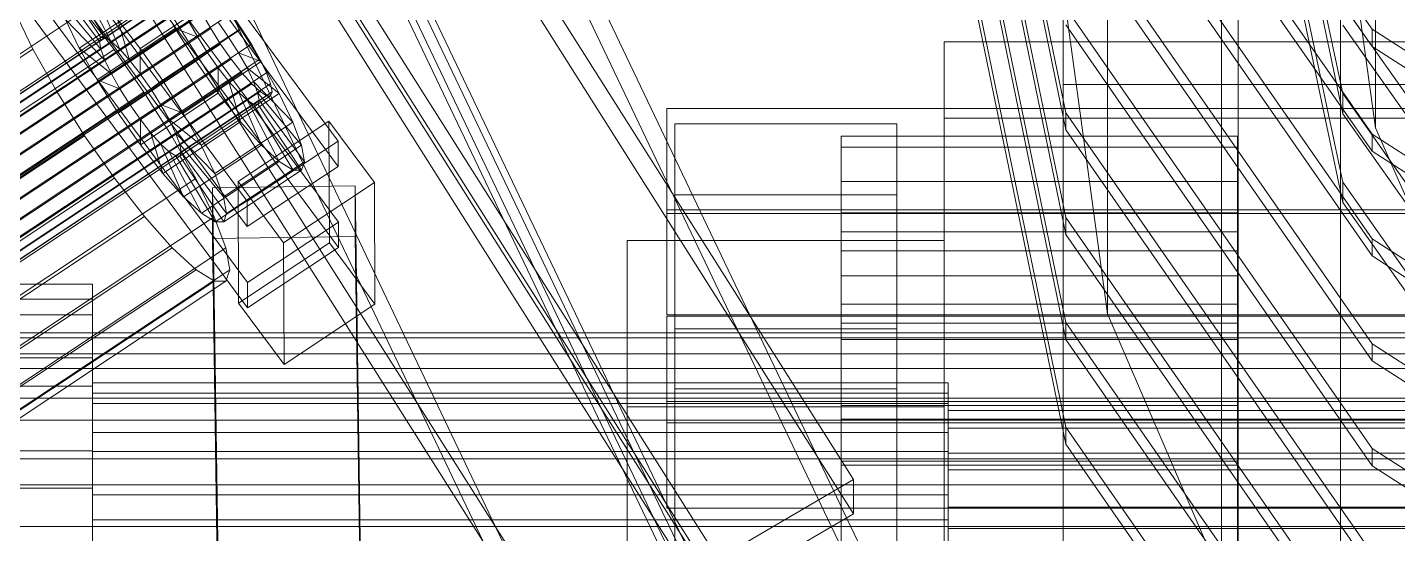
# Model space of a CAD drawing. Header units: millimetres. Extents: x -191664 to 191490, y -197311 to 10263.
# Drawn here: x 334.3 to 507.2, y -28503.5 to -28439.6 of the extents above; entities that cross this region are included whole.
import ezdxf

# ---------------------------------------------------------------- set-up
doc = ezdxf.new("R2010")
doc.units = ezdxf.units.MM
doc.layers.add('frontal_C01', color=7, linetype='Continuous', lineweight=0)
doc.layers.add('frontal_C03', color=7, linetype='Continuous', lineweight=0)

msp = doc.modelspace()

# ---------------------------------------------------------------- linework, layer by layer
at = {"layer": 'frontal_C01', "color": 139, "true_color": 0x354b57}
for p, q in [((299.11, -28210.85), (439.11, -28504.53)), ((439.11, -28509.65), (299.11, -28215.97)), ((420.89, -28512.33), (280.89, -28218.64)), ((420.89, -28517.45), (280.89, -28223.77)), ((299.11, -28258.87), (439.11, -28552.55)), ((439.11, -28557.68), (299.11, -28264)), ((420.89, -28560.35), (280.89, -28266.67)), ((420.89, -28565.47), (280.89, -28271.79)), ((500, -28549.99), (500, -28383.5)), ((485, -28653.59), (485, -28410.25)), ((345.97, -28416.71), (373.5, -28453.95)), ((500, -28416.66), (500, -28583.15)), ((373.51, -28457.15), (345.98, -28419.91)), ((485, -28419.73), (485, -28663.06)), ((362.03, -28461.56), (334.5, -28424.32)), ((334.51, -28427.52), (362.04, -28464.76)), ((346.01, -28426.96), (373.54, -28464.19)), ((373.55, -28467.4), (346.02, -28430.16)), ((362.07, -28471.81), (334.54, -28434.57)), ((334.55, -28437.77), (362.08, -28475.01)), ((415, -28462.66), (415, -28449.85)), ((415, -28449.85), (760, -28449.85)), ((415, -28463.11), (415, -28449.85)), ((360.88, -28459.05), (372.35, -28451.44)), ((372.35, -28451.44), (372.41, -28466.81)), ((372.35, -28451.44), (378.09, -28459.19)), ((416, -28460.74), (416, -28451.77)), ((416, -28451.77), (444, -28451.77)), ((416, -28664.93), (416, -28451.77)), ((444, -28451.77), (444, -28460.74)), ((444, -28451.77), (444, -28664.93)), ((373.5, -28453.95), (362.03, -28461.56)), ((373.51, -28457.15), (373.5, -28453.95)), ((362.04, -28464.76), (373.51, -28457.15)), ((357.65, -28459.85), (375.64, -28459.6)), ((357.65, -28466.25), (357.65, -28459.85)), ((360.51, -28651.79), (357.65, -28459.85)), ((360.94, -28474.42), (360.88, -28459.05)), ((366.62, -28466.81), (360.88, -28459.05)), ((378.09, -28459.19), (366.62, -28466.81)), ((375.64, -28459.6), (375.64, -28466.01)), ((375.64, -28459.6), (378.51, -28651.55)), ((378.14, -28474.56), (378.09, -28459.19)), ((362.03, -28461.56), (362.04, -28464.76)), ((444, -28460.74), (416, -28460.74)), ((416, -28460.74), (416, -28673.89)), ((444, -28673.89), (444, -28460.74)), ((760, -28462.66), (415, -28462.66)), ((415, -28462.66), (415, -28475.92)), ((760, -28463.11), (415, -28463.11)), ((415, -28463.11), (415, -28475.92)), ((373.54, -28464.19), (362.07, -28471.81)), ((373.55, -28467.4), (373.54, -28464.19)), ((375.64, -28466.01), (357.65, -28466.25)), ((360.51, -28658.2), (357.65, -28466.25)), ((372.41, -28466.81), (360.94, -28474.42)), ((362.08, -28475.01), (373.55, -28467.4)), ((366.62, -28466.81), (366.68, -28482.18)), ((378.14, -28474.56), (372.41, -28466.81)), ((378.51, -28657.96), (375.64, -28466.01)), ((450, -28466.52), (410, -28466.52)), ((410, -28466.52), (410, -28504.42)), ((410, -28637.82), (410, -28466.52)), ((450, -28504.42), (450, -28466.52)), ((450, -28466.52), (450, -28637.82)), ((362.07, -28471.81), (362.08, -28475.01)), ((360.94, -28474.42), (366.68, -28482.18)), ((366.68, -28482.18), (378.14, -28474.56)), ((415, -28475.92), (760, -28475.92))]:
    msp.add_line(p, q, dxfattribs=at)
at = {"layer": 'frontal_C01', "color": 147, "true_color": 0x1f7180}
for p, q in [((504.43, -28452.3), (504.43, -28298.62)), ((489.6, -28397.06), (500.29, -28447.96)), ((500.29, -28450.52), (489.6, -28399.62)), ((489.6, -28408.26), (500.29, -28459.16)), ((500.29, -28461.72), (489.6, -28410.82)), ((504.43, -28452.3), (500, -28420.43)), ((500.29, -28436.75), (530.72, -28479.9)), ((530.72, -28482.46), (500.29, -28439.31)), ((500.29, -28447.96), (530.72, -28491.11)), ((500.29, -28450.52), (500.29, -28447.96)), ((530.72, -28493.67), (500.29, -28450.52)), ((517.42, -28482.01), (504.43, -28452.3)), ((500.29, -28459.16), (530.72, -28502.31)), ((500.29, -28461.72), (500.29, -28459.16)), ((530.72, -28504.88), (500.29, -28461.72))]:
    msp.add_line(p, q, dxfattribs=at)
at = {"layer": 'frontal_C01', "color": 155, "true_color": 0x617580}
for p, q in [((343.55, -28440.86), (338.01, -28432.53)), ((344.06, -28440.86), (339.09, -28432.54)), ((343.38, -28441.36), (337.64, -28433.6)), ((344.88, -28441.37), (340.82, -28433.62)), ((353.38, -28434.33), (343.55, -28440.86)), ((353.89, -28434.33), (344.06, -28440.86)), ((343.55, -28442.35), (338.02, -28435.68)), ((340.85, -28442.22), (350.68, -28435.7)), ((345.95, -28442.36), (343.07, -28435.71)), ((353.21, -28434.84), (343.38, -28441.36)), ((353.38, -28435.82), (343.55, -28442.35)), ((354.71, -28434.85), (344.88, -28441.37)), ((355.78, -28435.83), (345.95, -28442.36)), ((358.34, -28435.74), (348.52, -28442.26)), ((350.68, -28435.7), (352.94, -28439.72)), ((361.17, -28439.76), (358.34, -28435.74)), ((353.9, -28437.21), (344.07, -28443.74)), ((357.02, -28437.23), (347.19, -28443.75)), ((344.07, -28443.74), (339.11, -28438.62)), ((340.85, -28442.22), (339.11, -28438.62)), ((343.11, -28446.24), (352.94, -28439.72)), ((354.72, -28438.92), (344.9, -28445.45)), ((347.19, -28443.75), (345.7, -28438.65)), ((345.7, -28438.65), (348.52, -28442.26)), ((348.53, -28445.46), (358.36, -28438.94)), ((351.34, -28446.28), (361.17, -28439.76)), ((352.94, -28439.72), (355.8, -28440.83)), ((352.94, -28439.72), (355.57, -28443.88)), ((355.8, -28440.83), (354.72, -28438.92)), ((358.36, -28438.94), (359.69, -28440.84)), ((361.17, -28439.76), (359.69, -28440.84)), ((363.8, -28443.92), (361.17, -28439.76)), ((343.55, -28440.86), (343.38, -28441.36)), ((343.38, -28441.36), (343.55, -28442.35)), ((344.06, -28440.86), (343.55, -28440.86)), ((344.88, -28441.37), (344.06, -28440.86)), ((345.95, -28442.36), (344.88, -28441.37)), ((355.8, -28440.83), (345.97, -28447.35)), ((359.69, -28440.84), (349.86, -28447.37)), ((357.04, -28442.8), (355.8, -28440.83)), ((359.69, -28440.84), (360.94, -28442.82)), ((344.9, -28445.45), (340.85, -28442.22)), ((343.11, -28446.24), (340.85, -28442.22)), ((343.55, -28442.35), (344.07, -28443.74)), ((347.19, -28443.75), (345.95, -28442.36)), ((357.04, -28442.8), (347.21, -28449.32)), ((348.52, -28442.26), (348.53, -28445.46)), ((348.52, -28442.26), (351.34, -28446.28)), ((360.94, -28442.82), (351.11, -28449.34)), ((355.57, -28443.88), (357.04, -28442.8)), ((358.38, -28444.7), (357.04, -28442.8)), ((363.8, -28443.92), (360.94, -28442.82)), ((360.94, -28442.82), (362.01, -28444.72)), ((344.07, -28443.74), (344.9, -28445.45)), ((345.74, -28450.41), (355.57, -28443.88)), ((348.53, -28445.46), (347.19, -28443.75)), ((358.38, -28444.7), (348.55, -28451.23)), ((362.01, -28444.72), (352.18, -28451.25)), ((353.97, -28450.45), (363.8, -28443.92)), ((355.57, -28443.88), (358.39, -28447.9)), ((358.39, -28447.9), (358.38, -28444.7)), ((359.71, -28446.41), (358.38, -28444.7)), ((366.06, -28447.94), (362.01, -28444.72)), ((362.01, -28444.72), (362.83, -28446.43)), ((366.06, -28447.94), (363.8, -28443.92)), ((345.97, -28447.35), (343.11, -28446.24)), ((345.74, -28450.41), (343.11, -28446.24)), ((344.9, -28445.45), (345.97, -28447.35)), ((349.86, -28447.37), (348.53, -28445.46)), ((349.86, -28447.37), (351.34, -28446.28)), ((359.71, -28446.41), (349.88, -28452.94)), ((351.34, -28446.28), (353.97, -28450.45)), ((362.83, -28446.43), (353, -28452.95)), ((361.21, -28451.51), (359.71, -28446.41)), ((360.96, -28447.81), (359.71, -28446.41)), ((367.79, -28451.55), (362.83, -28446.43)), ((362.83, -28446.43), (363.35, -28447.82)), ((345.97, -28447.35), (347.21, -28449.32)), ((348.56, -28454.43), (358.39, -28447.9)), ((351.11, -28449.34), (349.86, -28447.37)), ((360.96, -28447.81), (351.13, -28454.33)), ((363.35, -28447.82), (353.52, -28454.34)), ((356.23, -28454.47), (366.06, -28447.94)), ((358.39, -28447.9), (361.21, -28451.51)), ((363.84, -28454.46), (360.96, -28447.81)), ((362.03, -28448.8), (360.96, -28447.81)), ((368.89, -28454.48), (363.35, -28447.82)), ((363.35, -28447.82), (363.53, -28448.8)), ((367.79, -28451.55), (366.06, -28447.94)), ((347.21, -28449.32), (345.74, -28450.41)), ((347.21, -28449.32), (348.55, -28451.23)), ((352.18, -28451.25), (351.11, -28449.34)), ((351.11, -28449.34), (353.97, -28450.45)), ((362.03, -28448.8), (352.2, -28455.32)), ((362.84, -28449.31), (353.01, -28455.83)), ((363.36, -28449.31), (353.53, -28455.84)), ((363.53, -28448.8), (353.7, -28455.33)), ((366.09, -28456.55), (362.03, -28448.8)), ((362.84, -28449.31), (362.03, -28448.8)), ((367.82, -28457.63), (362.84, -28449.31)), ((363.36, -28449.31), (362.84, -28449.31)), ((363.53, -28448.8), (363.36, -28449.31)), ((368.9, -28457.63), (363.36, -28449.31)), ((369.27, -28456.56), (363.53, -28448.8)), ((348.56, -28454.43), (345.74, -28450.41)), ((348.55, -28451.23), (348.56, -28454.43)), ((348.55, -28451.23), (349.88, -28452.94)), ((351.38, -28458.04), (361.21, -28451.51)), ((353, -28452.95), (352.18, -28451.25)), ((352.18, -28451.25), (356.23, -28454.47)), ((353.97, -28450.45), (356.23, -28454.47)), ((357.96, -28458.07), (367.79, -28451.55)), ((361.21, -28451.51), (363.84, -28454.46)), ((368.89, -28454.48), (367.79, -28451.55)), ((349.88, -28452.94), (351.38, -28458.04)), ((349.88, -28452.94), (351.13, -28454.33)), ((353.52, -28454.34), (353, -28452.95)), ((353, -28452.95), (357.96, -28458.07)), ((351.38, -28458.04), (348.56, -28454.43)), ((351.13, -28454.33), (354.01, -28460.98)), ((351.13, -28454.33), (352.2, -28455.32)), ((352.2, -28455.32), (356.26, -28463.07)), ((352.2, -28455.32), (353.01, -28455.83)), ((353.7, -28455.33), (353.52, -28454.34)), ((353.52, -28454.34), (359.06, -28461.01)), ((353.53, -28455.84), (353.7, -28455.33)), ((353.7, -28455.33), (359.44, -28463.09)), ((354.01, -28460.98), (363.84, -28454.46)), ((356.23, -28454.47), (357.96, -28458.07)), ((359.06, -28461.01), (368.89, -28454.48)), ((363.84, -28454.46), (366.09, -28456.55)), ((369.27, -28456.56), (368.89, -28454.48)), ((353.01, -28455.83), (357.99, -28464.15)), ((353.01, -28455.83), (353.53, -28455.84)), ((353.53, -28455.84), (359.07, -28464.16)), ((356.26, -28463.07), (366.09, -28456.55)), ((359.44, -28463.09), (369.27, -28456.56)), ((366.09, -28456.55), (367.82, -28457.63)), ((368.9, -28457.63), (369.27, -28456.56)), ((354.01, -28460.98), (351.38, -28458.04)), ((357.96, -28458.07), (359.06, -28461.01)), ((357.99, -28464.15), (367.82, -28457.63)), ((359.07, -28464.16), (368.9, -28457.63)), ((367.82, -28457.63), (368.9, -28457.63)), ((356.26, -28463.07), (354.01, -28460.98)), ((359.06, -28461.01), (359.44, -28463.09)), ((357.99, -28464.15), (356.26, -28463.07)), ((359.44, -28463.09), (359.07, -28464.16)), ((359.07, -28464.16), (357.99, -28464.15))]:
    msp.add_line(p, q, dxfattribs=at)
at = {"layer": 'frontal_C01', "color": 9, "true_color": 0xbac6cb}
for p, q in [((141.04, -28575.66), (354.84, -28433.75)), ((141.22, -28575.15), (355.02, -28433.24)), ((141.73, -28575.15), (355.53, -28433.25)), ((142.55, -28575.66), (356.35, -28433.76)), ((141.22, -28576.64), (355.02, -28434.74)), ((141.74, -28578.03), (355.54, -28436.13)), ((143.62, -28576.65), (357.42, -28434.75)), ((144.86, -28578.05), (358.66, -28436.14)), ((142.56, -28579.74), (356.36, -28437.83)), ((360, -28437.85), (146.2, -28579.76)), ((356.36, -28437.83), (357.43, -28439.74)), ((361.33, -28439.76), (360, -28437.85)), ((143.64, -28581.64), (357.43, -28439.74)), ((147.53, -28581.66), (361.33, -28439.76)), ((357.43, -28439.74), (358.68, -28441.71)), ((362.58, -28441.73), (361.33, -28439.76)), ((144.88, -28583.61), (358.68, -28441.71)), ((148.78, -28583.63), (362.58, -28441.73)), ((358.68, -28441.71), (360.02, -28443.62)), ((363.65, -28443.63), (362.58, -28441.73)), ((146.22, -28585.52), (360.02, -28443.62)), ((149.85, -28585.54), (363.65, -28443.63)), ((360.02, -28443.62), (361.35, -28445.32)), ((364.47, -28445.34), (363.65, -28443.63)), ((147.55, -28587.23), (361.35, -28445.32)), ((150.67, -28587.24), (364.47, -28445.34)), ((361.35, -28445.32), (362.6, -28446.72)), ((364.99, -28446.73), (364.47, -28445.34)), ((148.8, -28588.62), (362.6, -28446.72)), ((149.86, -28589.61), (363.66, -28447.71)), ((150.68, -28590.13), (364.48, -28448.22)), ((151.19, -28588.64), (364.99, -28446.73)), ((151.2, -28590.13), (364.99, -28448.22)), ((151.37, -28589.62), (365.17, -28447.72)), ((362.6, -28446.72), (363.66, -28447.71)), ((363.66, -28447.71), (364.48, -28448.22)), ((364.48, -28448.22), (364.99, -28448.22)), ((365.17, -28447.72), (364.99, -28446.73)), ((364.99, -28448.22), (365.17, -28447.72))]:
    msp.add_line(p, q, dxfattribs=at)
at = {"layer": 'frontal_C01', "color": 252, "true_color": 0x83939a}
for p, q in [((157.15, -28559.9), (341.46, -28437.56)), ((332.66, -28437.52), (334.98, -28442.34)), ((345.23, -28442.39), (341.46, -28437.56)), ((150.67, -28564.67), (334.98, -28442.34)), ((345.23, -28442.39), (160.92, -28564.72)), ((334.98, -28442.34), (338, -28447.71)), ((349, -28447.77), (345.23, -28442.39)), ((153.69, -28570.04), (338, -28447.71)), ((164.69, -28570.1), (349, -28447.77)), ((338, -28447.71), (341.52, -28453.28)), ((352.52, -28453.33), (349, -28447.77)), ((157.21, -28575.61), (341.52, -28453.28)), ((168.21, -28575.66), (352.52, -28453.33)), ((341.52, -28453.28), (345.29, -28458.65)), ((355.54, -28458.7), (352.52, -28453.33)), ((160.98, -28580.98), (345.29, -28458.65)), ((171.23, -28581.04), (355.54, -28458.7)), ((345.29, -28458.65), (349.06, -28463.48)), ((357.86, -28463.52), (355.54, -28458.7)), ((164.75, -28585.81), (349.06, -28463.48)), ((173.55, -28585.85), (357.86, -28463.52)), ((349.06, -28463.48), (352.57, -28467.42)), ((359.33, -28467.45), (357.86, -28463.52)), ((168.26, -28589.75), (352.57, -28467.42)), ((175.02, -28589.78), (359.33, -28467.45)), ((352.57, -28467.42), (355.58, -28470.2)), ((359.83, -28470.23), (359.33, -28467.45)), ((171.28, -28592.54), (355.58, -28470.2)), ((175.52, -28592.56), (359.83, -28470.23)), ((355.58, -28470.2), (357.89, -28471.65)), ((359.34, -28471.66), (359.83, -28470.23)), ((173.58, -28593.98), (357.89, -28471.65)), ((175.03, -28593.99), (359.34, -28471.66)), ((357.89, -28471.65), (359.34, -28471.66))]:
    msp.add_line(p, q, dxfattribs=at)
at = {"layer": 'frontal_C01', "color": 147, "true_color": 0x24748b}
for p, q in [((437, -28467.82), (437, -28463.05)), ((437, -28463.05), (437, -28465.42)), ((487, -28463.05), (437, -28463.05)), ((487, -28465.42), (487, -28463.05)), ((487, -28463.05), (487, -28467.82)), ((437, -28465.42), (437, -28474.57)), ((487, -28465.42), (437, -28465.42)), ((487, -28474.57), (487, -28465.42)), ((437, -28479), (437, -28467.82)), ((487, -28467.82), (437, -28467.82)), ((487, -28467.82), (487, -28479)), ((437, -28474.57), (437, -28489.1)), ((487, -28474.57), (437, -28474.57)), ((487, -28489.1), (487, -28474.57)), ((437, -28494.9), (437, -28479)), ((487, -28479), (437, -28479)), ((487, -28479), (487, -28494.9)), ((437, -28489.1), (437, -28506.81)), ((487, -28489.1), (437, -28489.1)), ((487, -28506.81), (487, -28489.1)), ((437, -28513.08), (437, -28494.9)), ((437, -28494.9), (487, -28494.9)), ((487, -28494.9), (487, -28513.08))]:
    msp.add_line(p, q, dxfattribs=at)
at = {"layer": 'frontal_C01', "color": 9, "true_color": 0xb8c2c5}
for p, q in [((342.5, -28472.03), (-342.5, -28472.03)), ((342.5, -28473.94), (342.5, -28472.03)), ((342.5, -28472.03), (342.5, -28475.89)), ((342.5, -28473.94), (-342.5, -28473.94)), ((342.5, -28481.34), (342.5, -28473.94)), ((342.5, -28475.89), (-342.5, -28475.89)), ((342.5, -28475.89), (342.5, -28484.93)), ((342.5, -28481.34), (-342.5, -28481.34)), ((342.5, -28493.09), (342.5, -28481.34)), ((342.5, -28487.09), (342.5, -28484.5)), ((342.5, -28484.5), (342.5, -28485.79)), ((450.5, -28484.5), (342.5, -28484.5)), ((450.5, -28485.79), (450.5, -28484.5)), ((450.5, -28484.5), (450.5, -28487.09)), ((342.5, -28484.93), (-342.5, -28484.93)), ((342.5, -28484.93), (342.5, -28497.78)), ((342.5, -28485.79), (342.5, -28490.75)), ((450.5, -28485.79), (342.5, -28485.79)), ((450.5, -28490.75), (450.5, -28485.79)), ((342.5, -28493.16), (342.5, -28487.09)), ((450.5, -28487.09), (342.5, -28487.09)), ((450.5, -28487.09), (450.5, -28493.16)), ((450.5, -28490.23), (450.5, -28487.99)), ((450.5, -28487.99), (450.5, -28489.1)), ((550.5, -28487.99), (450.5, -28487.99)), ((450.5, -28489.1), (450.5, -28493.38)), ((550.5, -28489.1), (450.5, -28489.1)), ((342.5, -28490.75), (342.5, -28498.64)), ((450.5, -28490.75), (342.5, -28490.75)), ((450.5, -28495.46), (450.5, -28490.23)), ((550.5, -28490.23), (450.5, -28490.23)), ((450.5, -28498.64), (450.5, -28490.75)), ((342.5, -28493.09), (-342.5, -28493.09)), ((342.5, -28507.41), (342.5, -28493.09)), ((342.5, -28501.78), (342.5, -28493.16)), ((450.5, -28493.16), (342.5, -28493.16)), ((450.5, -28493.16), (450.5, -28501.78)), ((450.5, -28493.38), (450.5, -28500.19)), ((550.5, -28493.38), (450.5, -28493.38)), ((450.5, -28502.9), (450.5, -28495.46)), ((550.5, -28495.46), (450.5, -28495.46)), ((-342.5, -28497.78), (342.5, -28497.78)), ((342.5, -28497.78), (342.5, -28512.48)), ((342.5, -28498.64), (342.5, -28508.24)), ((450.5, -28498.64), (342.5, -28498.64)), ((450.5, -28508.24), (450.5, -28498.64)), ((450.5, -28500.19), (450.5, -28508.48)), ((550.5, -28500.19), (450.5, -28500.19)), ((342.5, -28511.65), (342.5, -28501.78)), ((342.5, -28501.78), (450.5, -28501.78)), ((450.5, -28501.78), (450.5, -28511.65)), ((450.5, -28511.41), (450.5, -28502.9)), ((450.5, -28502.9), (550.5, -28502.9))]:
    msp.add_line(p, q, dxfattribs=at)
at = {"layer": 'frontal_C03', "color": 139, "true_color": 0x354b57}
for p, q in [((298.54, -28275.21), (438.54, -28496.71)), ((438.54, -28501.02), (298.54, -28279.51)), ((421.46, -28506.72), (281.46, -28285.22)), ((421.46, -28511.03), (281.46, -28289.53)), ((298.54, -28315.6), (438.54, -28537.1)), ((438.54, -28541.41), (298.54, -28319.91)), ((421.46, -28547.12), (281.46, -28325.62)), ((421.46, -28551.43), (281.46, -28329.93)), ((465, -28598.94), (465, -28413.11)), ((465, -28446.82), (465, -28413.11)), ((450, -28691.89), (450, -28441.44)), ((450, -28441.44), (810, -28441.44)), ((450, -28451.07), (450, -28441.44)), ((795, -28446.82), (465, -28446.82)), ((465, -28446.82), (465, -28632.64)), ((810, -28451.07), (450, -28451.07)), ((450, -28451.07), (450, -28701.52)), ((415, -28486.84), (415, -28476.07)), ((415, -28476.07), (795, -28476.07)), ((415, -28489.55), (415, -28476.07)), ((416, -28485.23), (416, -28477.69)), ((416, -28477.69), (444, -28477.69)), ((416, -28634.18), (416, -28477.69)), ((444, -28477.69), (444, -28485.23)), ((444, -28477.69), (444, -28634.18)), ((444, -28485.23), (416, -28485.23)), ((416, -28485.23), (416, -28641.72)), ((444, -28641.72), (444, -28485.23)), ((450, -28487.51), (410, -28487.51)), ((410, -28487.51), (410, -28526.04)), ((410, -28514.45), (410, -28487.51)), ((795, -28486.84), (415, -28486.84)), ((415, -28486.84), (415, -28500.33)), ((450, -28526.04), (450, -28487.51)), ((450, -28487.51), (450, -28514.45)), ((795, -28489.55), (415, -28489.55)), ((415, -28489.55), (415, -28500.33)), ((438.54, -28496.71), (421.46, -28506.72)), ((438.54, -28501.02), (438.54, -28496.71)), ((415, -28500.33), (795, -28500.33)), ((421.46, -28511.03), (438.54, -28501.02))]:
    msp.add_line(p, q, dxfattribs=at)
at = {"layer": 'frontal_C03', "color": 147, "true_color": 0x1f7180}
for p, q in [((470.62, -28475.78), (470.62, -28300.72)), ((487.11, -28514.1), (487.11, -28339.05)), ((465.36, -28384.16), (503.99, -28439.84)), ((451.8, -28384.69), (465.36, -28450.37)), ((465.36, -28452.52), (451.8, -28386.85)), ((503.99, -28441.99), (465.36, -28386.31)), ((451.8, -28397.93), (465.36, -28463.61)), ((465.36, -28397.4), (503.99, -28453.08)), ((503.99, -28455.23), (465.36, -28399.56)), ((465.36, -28465.76), (451.8, -28400.09)), ((451.8, -28411.17), (465.36, -28476.85)), ((465.36, -28410.64), (503.99, -28466.32)), ((465.36, -28479), (451.8, -28413.33)), ((503.99, -28468.47), (465.36, -28412.8)), ((465.36, -28423.88), (503.99, -28479.56)), ((451.8, -28424.41), (465.36, -28490.09)), ((465.36, -28492.24), (451.8, -28426.57)), ((503.99, -28481.71), (465.36, -28426.04)), ((470.62, -28475.78), (465, -28434.65)), ((465.36, -28437.12), (503.99, -28492.8)), ((503.99, -28494.96), (465.36, -28439.28)), ((503.99, -28439.84), (561.81, -28477.04)), ((503.99, -28441.99), (503.99, -28439.84)), ((561.81, -28479.19), (503.99, -28441.99)), ((465.36, -28450.37), (503.99, -28506.04)), ((465.36, -28452.52), (465.36, -28450.37)), ((503.99, -28508.2), (465.36, -28452.52)), ((503.99, -28453.08), (561.81, -28490.28)), ((503.99, -28455.23), (503.99, -28453.08)), ((561.81, -28492.43), (503.99, -28455.23)), ((465.36, -28463.61), (503.99, -28519.28)), ((465.36, -28465.76), (465.36, -28463.61)), ((503.99, -28521.44), (465.36, -28465.76)), ((503.99, -28466.32), (561.81, -28503.52)), ((503.99, -28468.47), (503.99, -28466.32)), ((561.81, -28505.68), (503.99, -28468.47)), ((487.11, -28514.1), (470.62, -28475.78)), ((465.36, -28476.85), (503.99, -28532.52)), ((465.36, -28479), (465.36, -28476.85)), ((503.99, -28534.68), (465.36, -28479)), ((503.99, -28479.56), (561.81, -28516.76)), ((503.99, -28481.71), (503.99, -28479.56)), ((561.81, -28518.92), (503.99, -28481.71)), ((465.36, -28490.09), (503.99, -28545.76)), ((465.36, -28492.24), (465.36, -28490.09)), ((503.99, -28547.92), (465.36, -28492.24)), ((503.99, -28492.8), (561.81, -28530)), ((503.99, -28494.96), (503.99, -28492.8)), ((561.81, -28532.16), (503.99, -28494.96))]:
    msp.add_line(p, q, dxfattribs=at)
at = {"layer": 'frontal_C03', "color": 147, "true_color": 0x24748b}
for p, q in [((437, -28459.04), (437, -28453.34)), ((437, -28453.34), (437, -28454.74)), ((487, -28453.34), (437, -28453.34)), ((487, -28454.74), (487, -28453.34)), ((487, -28453.34), (487, -28459.04)), ((437, -28454.74), (437, -28463.03)), ((487, -28454.74), (437, -28454.74)), ((487, -28463.03), (487, -28454.74)), ((437, -28470.98), (437, -28459.04)), ((487, -28459.04), (437, -28459.04)), ((487, -28459.04), (487, -28470.98)), ((437, -28463.03), (437, -28476.94)), ((487, -28463.03), (437, -28463.03)), ((487, -28476.94), (487, -28463.03)), ((437, -28487.34), (437, -28470.98)), ((487, -28470.98), (437, -28470.98)), ((487, -28470.98), (487, -28487.34)), ((437, -28476.94), (437, -28494.37)), ((487, -28476.94), (437, -28476.94)), ((487, -28494.37), (487, -28476.94)), ((437, -28505.63), (437, -28487.34)), ((437, -28487.34), (487, -28487.34)), ((487, -28487.34), (487, -28505.63)), ((437, -28494.37), (437, -28512.66)), ((487, -28494.37), (437, -28494.37)), ((487, -28512.66), (487, -28494.37))]:
    msp.add_line(p, q, dxfattribs=at)
at = {"layer": 'frontal_C03', "color": 9, "true_color": 0xb8c2c5}
for p, q in [((520, -28478.16), (-520, -28478.16)), ((520, -28478.81), (-520, -28478.81)), ((520, -28480.83), (-520, -28480.83)), ((520, -28482.69), (-520, -28482.69)), ((520, -28486.42), (-520, -28486.42)), ((520, -28489.21), (-520, -28489.21)), ((-520, -28494.08), (520, -28494.08)), ((520, -28497.37), (-520, -28497.37)), ((520, -28502.63), (-520, -28502.63))]:
    msp.add_line(p, q, dxfattribs=at)

doc.saveas('drawing.dxf')
